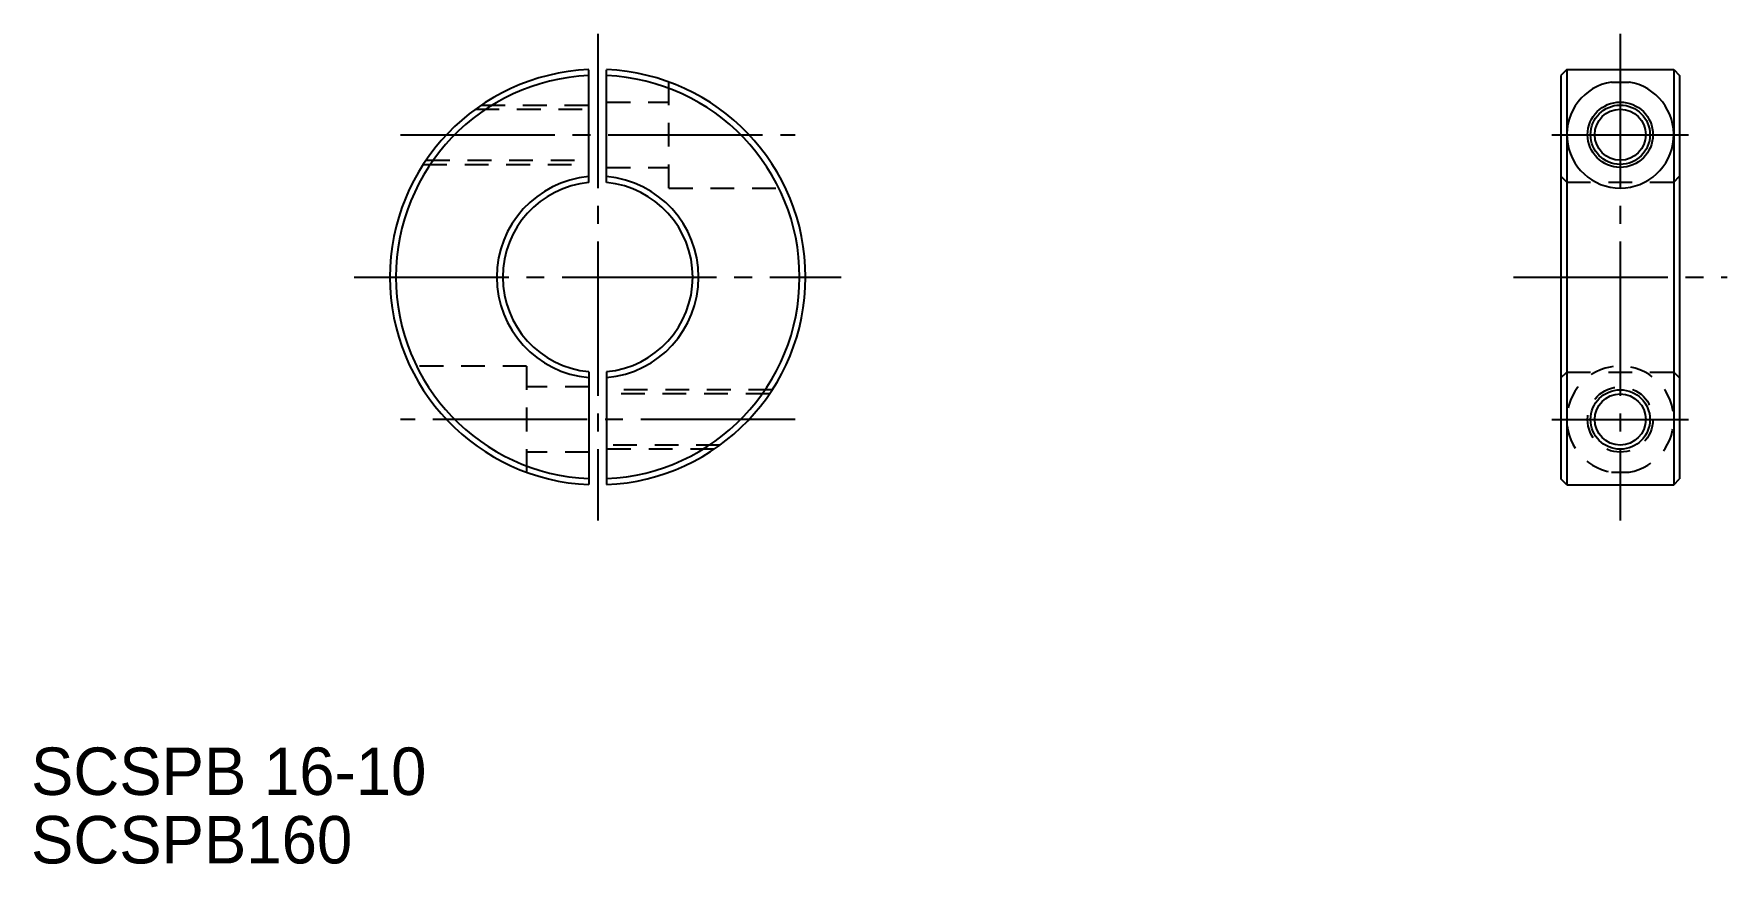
# Model space of a CAD drawing. Extents: x 53 to 196, y 153 to 223.
import ezdxf

# ---------------------------------------------------------------- set-up
doc = ezdxf.new("R2010")
doc.units = 0
doc.linetypes.add('CENTER', pattern=[17.5, 13, -1.5, 1.5, -1.5])
doc.linetypes.add('DASHED', pattern=[3.5, 2, -1.5])
doc.layers.get('0').update_dxf_attribs({"linetype": 'CONTINUOUS'})
doc.layers.add('CENTER', color=1, linetype='CENTER')

msp = doc.modelspace()

# ---------------------------------------------------------------- linework, layer by layer
at = {"color": 7, "linetype": 'CONTINUOUS'}
for p, q in [((99.95, 210.16), (99.95, 219.68)), ((101.45, 210.16), (101.45, 219.68)), ((182.32, 219.7), (181.82, 219.2)), ((182.32, 219.7), (182.32, 184.7)), ((182.32, 219.7), (191.32, 219.7)), ((191.32, 219.7), (191.32, 184.7)), ((191.32, 219.7), (191.82, 219.2)), ((181.82, 219.2), (181.82, 185.2)), ((186.08, 218.64), (187.56, 218.64)), ((191.82, 219.2), (191.82, 185.2)), ((99.95, 194.23), (99.95, 184.71)), ((101.45, 194.23), (101.45, 184.71)), ((182.32, 184.7), (181.82, 185.2)), ((182.32, 184.7), (191.32, 184.7)), ((191.32, 184.7), (191.82, 185.2))]:
    msp.add_line(p, q, dxfattribs=at)
at = {"color": 3, "linetype": 'DASHED'}
for p, q in [((106.7, 209.7), (106.7, 218.64)), ((101.45, 216.95), (106.7, 216.95)), ((90.4, 216.35), (99.95, 216.35)), ((90.9, 216.7), (99.95, 216.7)), ((86, 211.7), (99.95, 211.7)), ((86.24, 212.05), (99.95, 212.05)), ((101.45, 211.45), (106.7, 211.45)), ((106.7, 209.7), (116.51, 209.7)), ((181.82, 210.7), (182.32, 210.2)), ((182.32, 210.2), (191.32, 210.2)), ((191.32, 210.2), (191.82, 210.7)), ((94.7, 194.7), (84.89, 194.7)), ((94.7, 194.7), (94.7, 185.76)), ((181.82, 193.7), (182.32, 194.2)), ((182.32, 194.2), (191.32, 194.2)), ((191.32, 194.2), (191.82, 193.7)), ((99.95, 192.95), (94.7, 192.95)), ((115.4, 192.7), (101.45, 192.7)), ((115.16, 192.35), (101.45, 192.35)), ((99.95, 187.45), (94.7, 187.45)), ((111, 188.05), (101.45, 188.05)), ((110.5, 187.7), (101.45, 187.7)), ((186.08, 185.76), (187.56, 185.76))]:
    msp.add_line(p, q, dxfattribs=at)
for p, q in [((101.45, 191.85), (101.45, 191.85)), ((101.45, 189.47), (101.45, 189.47))]:
    msp.add_line(p, q)
at = {"color": 7, "linetype": 'CONTINUOUS'}
msp.add_circle((186.82, 214.2), 2.75, dxfattribs=at)
at = {"color": 3, "linetype": 'CONTINUOUS'}
for centre in [(186.82, 214.2), (186.82, 190.2)]:
    msp.add_circle(centre, 2.5, dxfattribs=at)
for centre in [(186.82, 214.2), (186.82, 190.2)]:
    msp.add_circle(centre, 2.15)
at = {"color": 3, "linetype": 'DASHED'}
msp.add_circle((186.82, 190.2), 2.75, dxfattribs=at)
at = {"color": 7, "linetype": 'CONTINUOUS'}
for radius, start, end in [(17.5, 92.4563, 267.5437), (17.5, 272.4563, 87.5437), (17, 92.5286, 267.4714), (17, 272.5286, 87.4714), (8.5, 95.0621, 264.9379), (8, 95.3794, 264.6206), (8.5, 275.0621, 84.9379), (8, 275.3794, 84.6206)]:
    msp.add_arc((100.7, 202.2), radius, start, end, dxfattribs=at)
msp.add_arc((186.82, 214.2), 4.5, 99.4229, 80.5771)
at = {"color": 3, "linetype": 'DASHED'}
msp.add_arc((186.82, 190.2), 4.5, 279.4229, 260.5771, dxfattribs=at)
at = {"layer": 'CENTER', "color": 1, "linetype": 'CENTER'}
for p, q in [((100.7, 222.7), (100.7, 181.7)), ((186.82, 222.7), (186.82, 181.7)), ((84.08, 214.2), (117.32, 214.2)), ((181.07, 214.2), (192.57, 214.2)), ((80.2, 202.2), (121.2, 202.2)), ((177.82, 202.2), (195.82, 202.2)), ((117.32, 190.2), (84.08, 190.2)), ((181.07, 190.2), (192.57, 190.2))]:
    msp.add_line(p, q, dxfattribs=at)

# ---------------------------------------------------------------- texts
for s, p in [('SCSPB 16-10', (52.97, 158.56)), ('SCSPB160', (52.97, 152.79))]:
    msp.add_text(s, height=4).set_placement(p)

doc.saveas('drawing.dxf')
